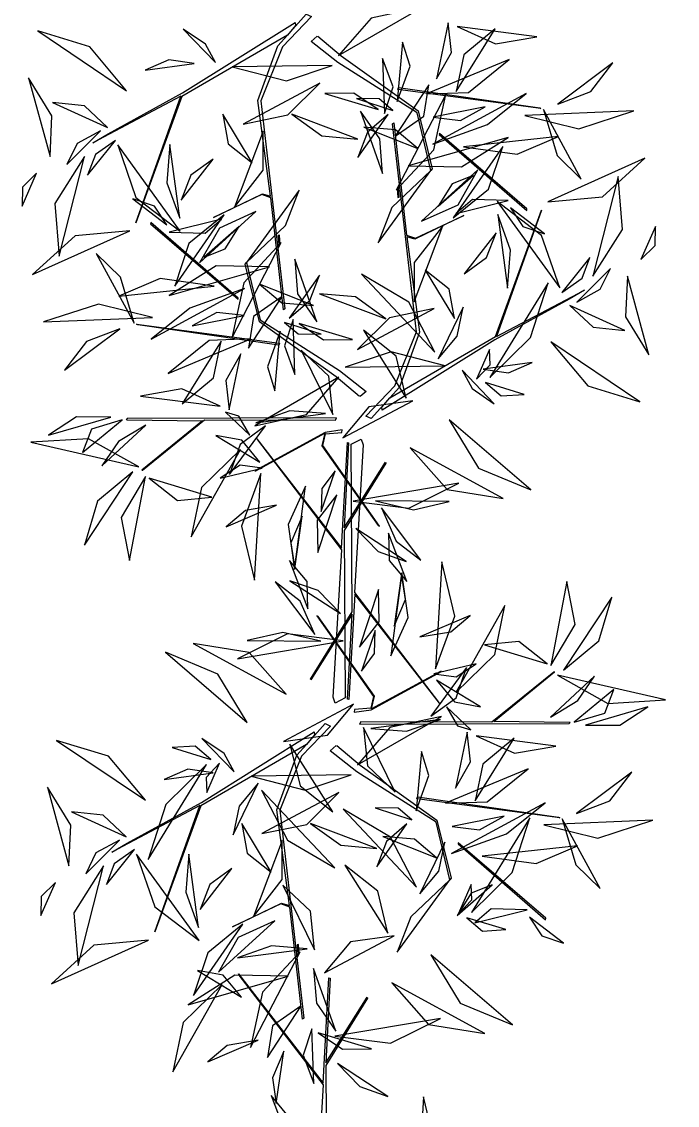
# Model space of a CAD drawing. Header units: centimetres. Extents: x 16433 to 114398, y -50094 to -12305.
# Drawn here: x 32931.3 to 33049.7, y -29656.8 to -29461.1 of the extents above; entities that cross this region are included whole.
import ezdxf

# ---------------------------------------------------------------- set-up
doc = ezdxf.new("R2010")
doc.units = ezdxf.units.CM
doc.header["$LTSCALE"] = 0.5
doc.layers.get('0').update_dxf_attribs({"linetype": 'CONTINUOUS'})
doc.layers.get('DEFPOINTS').update_dxf_attribs({"linetype": 'CONTINUOUS'})
doc.layers.add('3-BAT C-Niveau -2', color=7, linetype='CONTINUOUS')
doc.styles.add('Helvetica', font='')
doc.styles.get('Helvetica').set_extended_font_data('Helvetica')
doc.dimstyles.new('IS', dxfattribs={"dimtxt": 10.08724, "dimasz": 5.007446, "dimexe": 2, "dimexo": 10, "dimgap": 3, "dimtad": 1, "dimdec": 1, "dimtxsty": 'Helvetica', "dimblk": 'DOT', "dimblk1": 'DOT', "dimblk2": 'DOT', "dimcen": 0, "dimdle": 10, "dimazin": 0, "dimtfac": 0.8, "dimtdec": 1, "dimtix": 1, "dimtmove": 0, "dimatfit": 0, "dimldrblk": 'VW_FILLEDARROW-1', "dimfxl": 10, "dimfxlon": 1, "dimfrac": 2, "dimtolj": 1, "dimarcsym": 0})

# ---------------------------------------------------------------- blocks, each defined once
blk = doc.blocks.new('Groupe-87-1')
at = {"color": 253, "linetype": 'Continuous', "lineweight": 5, "true_color": 0xa0a0a4, "flags": 128}
blk.add_lwpolyline([(16527.1, -47491.61), (16510.56, -47510.31), (16529.45, -47507.79), (16529.44, -47508.03), (16514.21, -47510.09), (16527.28, -47515.22), (16527.12, -47515.31), (16513.78, -47510.16), (16484.11, -47515.98), (16482.84, -47514.37), (16483.82, -47513.82), (16510.27, -47510.42), (16526.91, -47491.79)], close=True, dxfattribs=at)
at = {"color": 253, "linetype": 'Continuous', "lineweight": 5, "true_color": 0xa0a0a4}
for points in [[(16524.65, -47489.06, -207.25), (16516.59, -47483.44, -205.29), (16507.52, -47483.27, -201.98), (16507.52, -47483.27, -201.98), (16524.65, -47489.06, -207.25)], [(16523.06, -47492.91, -215.21), (16526.33, -47488.96, -213.09), (16526.33, -47484.23, -210.46), (16526.33, -47484.23, -210.46), (16523.06, -47492.91, -215.21)], [(16515.97, -47497.34, -210.84), (16514.02, -47492, -209.98), (16510.47, -47489.12, -207.2), (16510.47, -47489.12, -207.2), (16515.97, -47497.34, -210.84)], [(16533.86, -47502.93, -200.44), (16533.15, -47496.51, -199.26), (16529.91, -47490.9, -200.49), (16529.91, -47490.9, -200.49), (16533.86, -47502.93, -200.44)], [(16533.93, -47504.28, -200.73), (16540.63, -47502.26, -197.34), (16544.33, -47496.48, -193.77), (16544.33, -47496.48, -193.77), (16533.93, -47504.28, -200.73)], [(16533.93, -47504.28, -200.73), (16540.63, -47502.26, -197.34), (16544.33, -47496.48, -193.77), (16544.33, -47496.48, -193.77), (16533.93, -47504.28, -200.73)], [(16498.65, -47506.38, -161.32), (16503.47, -47505.29, -161.24), (16506.59, -47501.48, -160.95), (16506.59, -47501.48, -160.95), (16498.65, -47506.38, -161.32)], [(16514.9, -47502.23, -223.21), (16509.8, -47501.13, -222.61), (16505.37, -47502.67, -220.88), (16505.37, -47502.67, -220.88), (16514.9, -47502.23, -223.21)], [(16514.9, -47502.23, -223.21), (16509.8, -47501.13, -222.61), (16505.37, -47502.67, -220.88), (16505.37, -47502.67, -220.88), (16514.9, -47502.23, -223.21)], [(16548.47, -47520.26, -204.31), (16556.46, -47513.96, -204.16), (16559.81, -47504.62, -202.67), (16559.81, -47504.62, -202.67), (16548.47, -47520.26, -204.31)], [(16539.09, -47517.97, -210.57), (16536.51, -47510.4, -206.9), (16530.13, -47506.81, -202.54), (16530.13, -47506.81, -202.54), (16539.09, -47517.97, -210.57)], [(16539.34, -47516.74, -217.22), (16546.42, -47513.56, -219.34), (16549.95, -47506.84, -221.55), (16549.95, -47506.84, -221.55), (16539.34, -47516.74, -217.22)], [(16519.26, -47510.77, -225.36), (16519.9, -47520.89, -224.7), (16525.98, -47528.93, -224), (16525.98, -47528.93, -224), (16519.26, -47510.77, -225.36)], [(16514.49, -47512.18, -228.81), (16511.17, -47516.91, -229.15), (16510.36, -47522.23, -227.32), (16510.36, -47522.23, -227.32), (16514.49, -47512.18, -228.81)], [(16530.64, -47519.12, -220.85), (16524.49, -47527.04, -221.31), (16524.77, -47537.3, -222.56), (16524.77, -47537.3, -222.56), (16530.64, -47519.12, -220.85)], [(16547.37, -47521.06, -204.62), (16552.06, -47523.68, -205.07), (16557.37, -47523.76, -204.23), (16557.37, -47523.76, -204.23), (16547.37, -47521.06, -204.62)], [(16536.94, -47525.06, -220.09), (16529.35, -47531.92, -220.53), (16527.24, -47541.94, -219.34), (16527.24, -47541.94, -219.34), (16536.94, -47525.06, -220.09)], [(16492.31, -47531.01, -179.52), (16502.29, -47532.67, -178.73), (16511.47, -47528.56, -177.91), (16511.47, -47528.56, -177.91), (16492.31, -47531.01, -179.52)], [(16545.07, -47528.59, -212.09), (16548.07, -47530.51, -209.87), (16550.75, -47529.88, -207.1), (16550.75, -47529.88, -207.1), (16545.07, -47528.59, -212.09)], [(16545.07, -47528.59, -212.09), (16548.07, -47530.51, -209.87), (16550.75, -47529.88, -207.1), (16550.75, -47529.88, -207.1), (16545.07, -47528.59, -212.09)], [(16544.73, -47530.24, -213.12), (16542.89, -47533.48, -210.71), (16543.93, -47537.54, -208.62), (16543.93, -47537.54, -208.62), (16544.73, -47530.24, -213.12)], [(16544.73, -47530.24, -213.12), (16542.89, -47533.48, -210.71), (16543.93, -47537.54, -208.62), (16543.93, -47537.54, -208.62), (16544.73, -47530.24, -213.12)], [(16545.79, -47530.89, -212.64), (16554.24, -47536.74, -211.07), (16564.58, -47538.05, -212.06), (16564.58, -47538.05, -212.06), (16545.79, -47530.89, -212.64)], [(16545.79, -47530.89, -212.64), (16554.24, -47536.74, -211.07), (16564.58, -47538.05, -212.06), (16564.58, -47538.05, -212.06), (16545.79, -47530.89, -212.64)]]:
    blk.add_polyline3d(points, dxfattribs=at)
blk = doc.blocks.new('Groupe-88-1')
at = {"color": 253, "linetype": 'Continuous', "lineweight": 5, "true_color": 0xa0a0a4, "flags": 128}
for points in [[(16699.39, -47472.42), (16693.02, -47468.26), (16682.73, -47466.25), (16646.63, -47477.48), (16646.43, -47477.3), (16665.88, -47471.26), (16666.16, -47469.55), (16660.47, -47461.74), (16666.32, -47469.64), (16666.17, -47471.15), (16682.69, -47465.72), (16693.09, -47467.39), (16695.31, -47468.77), (16680.87, -47452.07), (16656.93, -47448.18), (16680.87, -47451.88), (16669.67, -47437.86), (16671.78, -47440.27), (16681.51, -47452.08), (16697.79, -47469.69), (16697.28, -47469.88), (16695.31, -47468.77), (16699.62, -47471.36)], [(16638.84, -47451.93), (16638.95, -47451.71), (16640.37, -47477.69), (16639.98, -47477.66)], [(16646.77, -47468.87), (16646.96, -47468.87), (16657.48, -47450.78), (16657.22, -47450.82)], [(16574.16, -47499.61), (16567.8, -47495.45), (16557.51, -47493.44), (16521.41, -47504.67), (16521.21, -47504.49), (16540.66, -47498.45), (16540.93, -47496.74), (16535.25, -47488.93), (16541.1, -47496.83), (16540.95, -47498.34), (16557.47, -47492.91), (16567.87, -47494.58), (16570.09, -47495.96), (16555.65, -47479.26), (16531.71, -47475.37), (16555.64, -47479.07), (16544.45, -47465.05), (16546.56, -47467.46), (16556.28, -47479.27), (16572.57, -47496.88), (16572.06, -47497.07), (16570.09, -47495.96), (16574.39, -47498.55)], [(16622.65, -47476.9), (16606.11, -47495.59), (16625, -47493.07), (16624.99, -47493.31), (16609.76, -47495.38), (16622.83, -47500.5), (16622.67, -47500.59), (16609.33, -47495.44), (16579.66, -47501.27), (16578.39, -47499.66), (16579.37, -47499.1), (16605.82, -47495.7), (16622.46, -47477.07)], [(16627.08, -47491.74), (16626.07, -47488.79), (16616.91, -47477.62), (16616.94, -47477.8), (16625.9, -47488.75), (16623.58, -47488.65), (16611.31, -47501.31), (16611.26, -47501.57), (16623.66, -47488.83), (16625.84, -47488.89), (16626.61, -47491.75)], [(16630.32, -47495.44), (16636.69, -47499.6), (16646.98, -47501.61), (16683.08, -47490.38), (16683.28, -47490.56), (16663.83, -47496.6), (16663.55, -47498.31), (16669.24, -47506.12), (16663.39, -47498.22), (16663.54, -47496.71), (16647.02, -47502.14), (16636.62, -47500.47), (16634.4, -47499.09), (16648.84, -47515.79), (16672.78, -47519.68), (16648.84, -47515.98), (16660.04, -47530.01), (16657.93, -47527.59), (16648.2, -47515.78), (16631.92, -47498.17), (16632.43, -47497.98), (16634.4, -47499.09), (16630.1, -47496.5)], [(16690.88, -47515.93), (16690.76, -47516.16), (16689.34, -47490.18), (16689.73, -47490.2)], [(16577.41, -47503.31), (16578.42, -47506.26), (16587.58, -47517.43), (16587.54, -47517.25), (16578.59, -47506.3), (16580.9, -47506.4), (16593.18, -47493.74), (16593.23, -47493.48), (16580.83, -47506.22), (16578.65, -47506.16), (16577.88, -47503.3)], [(16581.84, -47518.15), (16598.38, -47499.46), (16579.48, -47501.98), (16579.5, -47501.74), (16594.73, -47499.67), (16581.66, -47494.55), (16581.82, -47494.46), (16595.16, -47499.61), (16624.83, -47493.78), (16626.1, -47495.39), (16625.12, -47495.95), (16598.67, -47499.35), (16582.03, -47517.98)], [(16682.94, -47499), (16682.75, -47498.99), (16672.23, -47517.08), (16672.49, -47517.04)], [(16565.65, -47543.12), (16565.54, -47543.35), (16564.12, -47517.37), (16564.5, -47517.39)], [(16557.71, -47526.19), (16557.53, -47526.18), (16547, -47544.27), (16547.27, -47544.23)]]:
    blk.add_lwpolyline(points, close=True, dxfattribs=at)
for points in [[(16621.66, -47453.16), (16624.02, -47466.64), (16613.2, -47457.52), (16613.25, -47457.66), (16624.23, -47466.95), (16628.58, -47490.21), (16629.03, -47490.34), (16621.88, -47453.17), (16621.64, -47453.05), (16621.66, -47453.12)], [(16633.57, -47493.68), (16636.31, -47488.89), (16643.46, -47473.41), (16653.25, -47468.94), (16653.6, -47469.11), (16643.85, -47473.48), (16637.55, -47489.26), (16634.74, -47494.7), (16633.62, -47493.78)], [(16696.14, -47474.18), (16693.4, -47478.97), (16686.25, -47494.45), (16676.46, -47498.92), (16676.11, -47498.75), (16685.86, -47494.38), (16692.16, -47478.61), (16694.97, -47473.16), (16696.09, -47474.08)], [(16570.92, -47501.37), (16568.18, -47506.16), (16561.03, -47521.64), (16551.24, -47526.11), (16550.89, -47525.94), (16560.63, -47521.57), (16566.94, -47505.8), (16569.74, -47500.35), (16570.87, -47501.27)], [(16582.83, -47541.89), (16580.47, -47528.41), (16591.29, -47537.53), (16591.24, -47537.39), (16580.26, -47528.1), (16575.91, -47504.84), (16575.46, -47504.71), (16582.61, -47541.88), (16582.85, -47542), (16582.83, -47541.93)]]:
    blk.add_lwpolyline(points, dxfattribs=at)
at = {"color": 253, "linetype": 'Continuous', "lineweight": 5, "true_color": 0xa0a0a4}
for points in [[(16665.76, -47430.72, -212.86), (16673.03, -47429.66, -209.91), (16678.99, -47424.25, -208.14), (16678.99, -47424.25, -208.14), (16665.76, -47430.72, -212.86)], [(16665.76, -47430.72, -212.86), (16673.03, -47429.66, -209.91), (16678.99, -47424.25, -208.14), (16678.99, -47424.25, -208.14), (16665.76, -47430.72, -212.86)], [(16680.01, -47442.08, -223.66), (16686.57, -47434.06, -222.36), (16687.64, -47424.31, -219.58), (16687.64, -47424.31, -219.58), (16680.01, -47442.08, -223.66)], [(16662.37, -47428.89, -211.21), (16659.42, -47426.83, -209.03), (16656.03, -47427.41, -206.71), (16656.03, -47427.41, -206.71), (16662.37, -47428.89, -211.21)], [(16662.37, -47428.89, -211.21), (16659.42, -47426.83, -209.03), (16656.03, -47427.41, -206.71), (16656.03, -47427.41, -206.71), (16662.37, -47428.89, -211.21)], [(16672.88, -47439.91, -232.48), (16675.94, -47435.1, -232.45), (16675.47, -47429.34, -231.83), (16675.47, -47429.34, -231.83), (16672.88, -47439.91, -232.48)], [(16655.25, -47447.34, -215.07), (16652.52, -47437.82, -213.8), (16644.25, -47431.58, -214.42), (16644.25, -47431.58, -214.42), (16655.25, -47447.34, -215.07)], [(16666.93, -47436.82, -228.35), (16657.63, -47433.15, -229.1), (16648.41, -47435.68, -232.12), (16648.41, -47435.68, -232.12), (16666.93, -47436.82, -228.35)], [(16672.06, -47438.81, -232.75), (16669, -47435.07, -233.5), (16664.95, -47433.97, -235.42), (16664.95, -47433.97, -235.42), (16672.06, -47438.81, -232.75)], [(16613.69, -47456.88, -186.41), (16617, -47447, -187.61), (16614.43, -47436.9, -186.97), (16614.43, -47436.9, -186.97), (16613.69, -47456.88, -186.41)], [(16640.67, -47454.3, -223.19), (16641.23, -47444.29, -225.59), (16636.21, -47435.12, -225.79), (16636.21, -47435.12, -225.79), (16640.67, -47454.3, -223.19)], [(16640.67, -47454.3, -223.19), (16641.23, -47444.29, -225.59), (16636.21, -47435.12, -225.79), (16636.21, -47435.12, -225.79), (16640.67, -47454.3, -223.19)], [(16670.85, -47441.78, -229.3), (16667.66, -47438.69, -228.25), (16663.72, -47437.99, -226.49), (16663.72, -47437.99, -226.49), (16670.85, -47441.78, -229.3)], [(16621.6, -47450.26, -174.84), (16620.46, -47444.14, -175.45), (16616.29, -47439.83, -176.76), (16616.29, -47439.83, -176.76), (16621.6, -47450.26, -174.84)], [(16637.56, -47448.86, -215.73), (16634.21, -47443.39, -216.78), (16628.38, -47440.45, -215.22), (16628.38, -47440.45, -215.22), (16637.56, -47448.86, -215.73)], [(16637.56, -47448.86, -215.73), (16634.21, -47443.39, -216.78), (16628.38, -47440.45, -215.22), (16628.38, -47440.45, -215.22), (16637.56, -47448.86, -215.73)], [(16639.04, -47451.21, -214.21), (16646.71, -47447.25, -211.43), (16650.1, -47442.16, -206.15), (16650.1, -47442.16, -206.15), (16639.04, -47451.21, -214.21)], [(16670.13, -47442.32, -228.97), (16661.41, -47447.32, -227.8), (16656.89, -47456.32, -227.09), (16656.89, -47456.32, -227.09), (16670.13, -47442.32, -228.97)], [(16687.12, -47453.18, -172.05), (16686.9, -47448.54, -171.7), (16684.29, -47444.7, -172.02), (16684.29, -47444.7, -172.02), (16687.12, -47453.18, -172.05)], [(16687.12, -47453.18, -172.05), (16686.9, -47448.54, -171.7), (16684.29, -47444.7, -172.02), (16684.29, -47444.7, -172.02), (16687.12, -47453.18, -172.05)], [(16621.48, -47452.33, -174.58), (16618.83, -47447.25, -172.2), (16614.33, -47446.43, -168.43), (16614.33, -47446.43, -168.43), (16621.48, -47452.33, -174.58)], [(16657.59, -47453.75, -211.6), (16660.47, -47450.94, -211.07), (16661.06, -47446.84, -211.1), (16661.06, -47446.84, -211.1), (16657.59, -47453.75, -211.6)], [(16648.31, -47464.15, -221.24), (16647.81, -47454.34, -218.96), (16643.3, -47447.62, -214.31), (16643.3, -47447.62, -214.31), (16648.31, -47464.15, -221.24)], [(16612.6, -47455.97, -186.4), (16606.22, -47450.72, -186.75), (16598.01, -47449.88, -187), (16598.01, -47449.88, -187), (16612.6, -47455.97, -186.4)], [(16621.36, -47456.74, -186.97), (16617.51, -47452.44, -187.38), (16612.63, -47450.27, -185.5), (16612.63, -47450.27, -185.5), (16621.36, -47456.74, -186.97)], [(16688.01, -47456.88, -171.59), (16690.92, -47454.49, -169.03), (16692.87, -47450.03, -167.96), (16692.87, -47450.03, -167.96), (16688.01, -47456.88, -171.59)], [(16540.54, -47457.91, -212.86), (16547.81, -47456.85, -209.91), (16553.77, -47451.44, -208.14), (16553.77, -47451.44, -208.14), (16540.54, -47457.91, -212.86)], [(16540.54, -47457.91, -212.86), (16547.81, -47456.85, -209.91), (16553.77, -47451.44, -208.14), (16553.77, -47451.44, -208.14), (16540.54, -47457.91, -212.86)], [(16554.79, -47469.27, -223.66), (16561.35, -47461.25, -222.36), (16562.41, -47451.5, -219.58), (16562.41, -47451.5, -219.58), (16554.79, -47469.27, -223.66)], [(16671.92, -47451.59, -196.26), (16665.05, -47452.31, -195.05), (16659.2, -47455.79, -196.39), (16659.2, -47455.79, -196.39), (16671.92, -47451.59, -196.26)], [(16537.14, -47456.08, -211.21), (16534.19, -47454.02, -209.03), (16530.81, -47454.6, -206.71), (16530.81, -47454.6, -206.71), (16537.14, -47456.08, -211.21)], [(16537.14, -47456.08, -211.21), (16534.19, -47454.02, -209.03), (16530.81, -47454.6, -206.71), (16530.81, -47454.6, -206.71), (16537.14, -47456.08, -211.21)], [(16656.34, -47454.39, -202.5), (16657.37, -47460.79, -200.11), (16660.42, -47463.21, -195.35), (16660.42, -47463.21, -195.35), (16656.34, -47454.39, -202.5)], [(16547.66, -47467.1, -232.48), (16550.72, -47462.29, -232.45), (16550.25, -47456.53, -231.83), (16550.25, -47456.53, -231.83), (16547.66, -47467.1, -232.48)], [(16612.2, -47458.42, -182.25), (16604.12, -47455.45, -178.08), (16596.74, -47458.36, -173.29), (16596.74, -47458.36, -173.29), (16612.2, -47458.42, -182.25)], [(16627.18, -47469.28, -200.41), (16628.96, -47461.89, -200.32), (16626.33, -47454.82, -200.54), (16626.33, -47454.82, -200.54), (16627.18, -47469.28, -200.41)], [(16648.9, -47469.67, -210.1), (16643.57, -47460.59, -209.96), (16636.77, -47454.8, -205.95), (16636.77, -47454.8, -205.95), (16648.9, -47469.67, -210.1)], [(16653.57, -47473.33, -194.97), (16651.95, -47463.83, -192.57), (16645.15, -47456.53, -191.31), (16645.15, -47456.53, -191.31), (16653.57, -47473.33, -194.97)], [(16670.8, -47459.72, -195.33), (16667.19, -47456.34, -195.1), (16662.47, -47455.46, -194.26), (16662.47, -47455.46, -194.26), (16670.8, -47459.72, -195.33)], [(16661.26, -47463.55, -201.48), (16655, -47458.25, -202.35), (16646.96, -47457.18, -201.76), (16646.96, -47457.18, -201.76), (16661.26, -47463.55, -201.48)], [(16530.03, -47474.53, -215.07), (16527.3, -47465.01, -213.8), (16519.03, -47458.77, -214.42), (16519.03, -47458.77, -214.42), (16530.03, -47474.53, -215.07)], [(16541.71, -47464.01, -228.35), (16532.41, -47460.34, -229.1), (16523.19, -47462.87, -232.12), (16523.19, -47462.87, -232.12), (16541.71, -47464.01, -228.35)], [(16612.03, -47459.12, -181.99), (16609.03, -47464.86, -181.12), (16610.76, -47470.86, -179.03), (16610.76, -47470.86, -179.03), (16612.03, -47459.12, -181.99)], [(16640.17, -47472.47, -233.25), (16638.5, -47465.09, -238.65), (16631.28, -47458.97, -241.93), (16631.28, -47458.97, -241.93), (16640.17, -47472.47, -233.25)], [(16679.1, -47459.96, -184.69), (16674.03, -47461.88, -183.17), (16671.47, -47466.8, -181.63), (16671.47, -47466.8, -181.63), (16679.1, -47459.96, -184.69)], [(16687.82, -47460.01, -176.08), (16687.15, -47470.09, -174.79), (16691.41, -47477.72, -170.69), (16691.41, -47477.72, -170.69), (16687.82, -47460.01, -176.08)], [(16546.84, -47466, -232.75), (16543.78, -47462.26, -233.5), (16539.72, -47461.16, -235.42), (16539.72, -47461.16, -235.42), (16546.84, -47466, -232.75)], [(16626.34, -47462.46, -189.87), (16632, -47467.16, -186.93), (16638.77, -47467.27, -183.27), (16638.77, -47467.27, -183.27), (16626.34, -47462.46, -189.87)], [(16644.1, -47470.51, -207.72), (16643.72, -47465.54, -206.62), (16640.52, -47461.64, -205.86), (16640.52, -47461.64, -205.86), (16644.1, -47470.51, -207.72)], [(16662.95, -47469.08, -207.16), (16658.77, -47463.15, -205.48), (16651.95, -47460.81, -203.83), (16651.95, -47460.81, -203.83), (16662.95, -47469.08, -207.16)], [(16662.95, -47469.08, -207.16), (16658.77, -47463.15, -205.48), (16651.95, -47460.81, -203.83), (16651.95, -47460.81, -203.83), (16662.95, -47469.08, -207.16)], [(16653.11, -47461.44, -218.46), (16655.26, -47464.9, -216.39), (16659.7, -47466.63, -215.43), (16659.7, -47466.63, -215.43), (16653.11, -47461.44, -218.46)], [(16677.99, -47463.87, -205.3), (16681.14, -47471.51, -204.92), (16687.85, -47476.1, -203.9), (16687.85, -47476.1, -203.9), (16677.99, -47463.87, -205.3)], [(16545.63, -47468.97, -229.3), (16542.44, -47465.88, -228.25), (16538.5, -47465.18, -226.49), (16538.5, -47465.18, -226.49), (16545.63, -47468.97, -229.3)], [(16663.01, -47465.12, -188.89), (16670.51, -47468.99, -185.79), (16677.47, -47467.68, -181.22), (16677.47, -47467.68, -181.22), (16663.01, -47465.12, -188.89)], [(16572, -47484.71, -220.09), (16579.59, -47477.85, -220.53), (16581.7, -47467.83, -219.34), (16581.7, -47467.83, -219.34), (16572, -47484.71, -220.09)], [(16544.91, -47469.51, -228.97), (16536.19, -47474.51, -227.8), (16531.67, -47483.51, -227.09), (16531.67, -47483.51, -227.09), (16544.91, -47469.51, -228.97)], [(16620.2, -47474.34, -207.25), (16612.14, -47468.72, -205.29), (16603.07, -47468.55, -201.98), (16603.07, -47468.55, -201.98), (16620.2, -47474.34, -207.25)], [(16618.61, -47478.19, -215.21), (16621.88, -47474.24, -213.09), (16621.88, -47469.51, -210.46), (16621.88, -47469.51, -210.46), (16618.61, -47478.19, -215.21)], [(16637.17, -47471.2, -229.03), (16631.97, -47469.41, -227.48), (16626.83, -47471.03, -225.66), (16626.83, -47471.03, -225.66), (16637.17, -47471.2, -229.03)], [(16658.29, -47474.59, -206.43), (16649.88, -47469.31, -204.4), (16639.63, -47469.05, -204.36), (16639.63, -47469.05, -204.36), (16658.29, -47474.59, -206.43)], [(16658.29, -47474.59, -206.43), (16649.88, -47469.31, -204.4), (16639.63, -47469.05, -204.36), (16639.63, -47469.05, -204.36), (16658.29, -47474.59, -206.43)], [(16653.6, -47469.11, -197.23), (16661.47, -47474.78, -194.28), (16668.21, -47476.05, -188.42), (16668.21, -47476.05, -188.42), (16653.6, -47469.11, -197.23)], [(16563.15, -47478.87, -212.64), (16554.7, -47473.02, -211.07), (16544.36, -47471.72, -212.06), (16544.36, -47471.72, -212.06), (16563.15, -47478.87, -212.64)], [(16563.15, -47478.87, -212.64), (16554.7, -47473.02, -211.07), (16544.36, -47471.72, -212.06), (16544.36, -47471.72, -212.06), (16563.15, -47478.87, -212.64)], [(16561.9, -47480.37, -172.05), (16561.68, -47475.73, -171.7), (16559.07, -47471.89, -172.02), (16559.07, -47471.89, -172.02), (16561.9, -47480.37, -172.05)], [(16561.9, -47480.37, -172.05), (16561.68, -47475.73, -171.7), (16559.07, -47471.89, -172.02), (16559.07, -47471.89, -172.02), (16561.9, -47480.37, -172.05)], [(16564.21, -47479.52, -213.12), (16566.05, -47476.29, -210.71), (16565.01, -47472.23, -208.62), (16565.01, -47472.23, -208.62), (16564.21, -47479.52, -213.12)], [(16564.21, -47479.52, -213.12), (16566.05, -47476.29, -210.71), (16565.01, -47472.23, -208.62), (16565.01, -47472.23, -208.62), (16564.21, -47479.52, -213.12)], [(16617.62, -47478.84, -179.83), (16617.38, -47474.8, -178.67), (16614.41, -47471.71, -177.99), (16614.41, -47471.71, -177.99), (16617.62, -47478.84, -179.83)], [(16623.02, -47475.51, -177.75), (16626.05, -47472.93, -175.38), (16626.31, -47470.44, -172.12), (16626.31, -47470.44, -172.12), (16623.02, -47475.51, -177.75)], [(16648.74, -47476.58, -194.21), (16644.21, -47472.21, -192.81), (16638.46, -47472.36, -190.06), (16638.46, -47472.36, -190.06), (16648.74, -47476.58, -194.21)], [(16648.74, -47476.58, -194.21), (16644.21, -47472.21, -192.81), (16638.46, -47472.36, -190.06), (16638.46, -47472.36, -190.06), (16648.74, -47476.58, -194.21)], [(16650.15, -47472.19, -199.77), (16647.59, -47476.76, -197.57), (16648.17, -47482.47, -196.35), (16648.17, -47482.47, -196.35), (16650.15, -47472.19, -199.77)], [(16681.43, -47472.15, -185.42), (16678.57, -47478.25, -185.31), (16679.21, -47484.72, -184.01), (16679.21, -47484.72, -184.01), (16681.43, -47472.15, -185.42)], [(16578.3, -47490.65, -220.85), (16584.45, -47482.73, -221.31), (16584.17, -47472.47, -222.56), (16584.17, -47472.47, -222.56), (16578.3, -47490.65, -220.85)], [(16625.22, -47478.01, -207.06), (16621.1, -47474.12, -208.24), (16615.4, -47473.26, -209.24), (16615.4, -47473.26, -209.24), (16625.22, -47478.01, -207.06)], [(16659.53, -47474.07, -203.84), (16659.43, -47473.85, -203.87), (16657.75, -47474.3, -202.04), (16657.85, -47474.51, -202.02), (16659.53, -47474.07, -203.84)], [(16611.52, -47482.62, -210.84), (16609.57, -47477.29, -209.98), (16606.02, -47474.4, -207.2), (16606.02, -47474.4, -207.2), (16611.52, -47482.62, -210.84)], [(16624.89, -47476.09, -178.9), (16628.6, -47484.86, -176.01), (16636.32, -47489.34, -172.29), (16636.32, -47489.34, -172.29), (16624.89, -47476.09, -178.9)], [(16624.89, -47476.09, -178.9), (16628.6, -47484.86, -176.01), (16636.32, -47489.34, -172.29), (16636.32, -47489.34, -172.29), (16624.89, -47476.09, -178.9)], [(16629.41, -47488.21, -200.44), (16628.7, -47481.8, -199.26), (16625.46, -47476.19, -200.49), (16625.46, -47476.19, -200.49), (16629.41, -47488.21, -200.44)], [(16562.78, -47484.07, -171.59), (16565.69, -47481.68, -169.03), (16567.65, -47477.22, -167.96), (16567.65, -47477.22, -167.96), (16562.78, -47484.07, -171.59)], [(16616.63, -47478.76, -179.52), (16606.65, -47477.09, -178.73), (16597.47, -47481.21, -177.91), (16597.47, -47481.21, -177.91), (16616.63, -47478.76, -179.52)], [(16642.52, -47477.43, -198.87), (16635.79, -47476.33, -195.41), (16631.78, -47478.47, -190.33), (16631.78, -47478.47, -190.33), (16642.52, -47477.43, -198.87)], [(16644.23, -47477.89, -202.35), (16642.65, -47480.71, -200.21), (16643.36, -47484.76, -199.09), (16643.36, -47484.76, -199.09), (16644.23, -47477.89, -202.35)], [(16655.78, -47477.57, -199.98), (16649.74, -47479.24, -200.36), (16645.43, -47483.62, -199.46), (16645.43, -47483.62, -199.46), (16655.78, -47477.57, -199.98)], [(16685.16, -47487.32, -183.47), (16687.24, -47482.48, -183.7), (16686.22, -47477.36, -184.07), (16686.22, -47477.36, -184.07), (16685.16, -47487.32, -183.47)], [(16685.16, -47487.32, -183.47), (16687.24, -47482.48, -183.7), (16686.22, -47477.36, -184.07), (16686.22, -47477.36, -184.07), (16685.16, -47487.32, -183.47)], [(16546.69, -47478.78, -196.26), (16539.83, -47479.5, -195.05), (16533.98, -47482.98, -196.39), (16533.98, -47482.98, -196.39), (16546.69, -47478.78, -196.26)], [(16563.87, -47481.18, -212.09), (16560.87, -47479.25, -209.87), (16558.19, -47479.89, -207.1), (16558.19, -47479.89, -207.1), (16563.87, -47481.18, -212.09)], [(16563.87, -47481.18, -212.09), (16560.87, -47479.25, -209.87), (16558.19, -47479.89, -207.1), (16558.19, -47479.89, -207.1), (16563.87, -47481.18, -212.09)], [(16645.04, -47479.29, -183.73), (16640.05, -47478.65, -181.29), (16635.36, -47481.47, -179.52), (16635.36, -47481.47, -179.52), (16645.04, -47479.29, -183.73)], [(16645.14, -47478.59, -202.12), (16648.97, -47481.63, -201.54), (16653.76, -47482.5, -202.14), (16653.76, -47482.5, -202.14), (16645.14, -47478.59, -202.12)], [(16704.82, -47491.77, -178.9), (16701.11, -47483, -176.01), (16693.39, -47478.52, -172.29), (16693.39, -47478.52, -172.29), (16704.82, -47491.77, -178.9)], [(16704.82, -47491.77, -178.9), (16701.11, -47483, -176.01), (16693.39, -47478.52, -172.29), (16693.39, -47478.52, -172.29), (16704.82, -47491.77, -178.9)], [(16589.67, -47499, -225.36), (16589.04, -47488.88, -224.7), (16582.96, -47480.84, -224), (16582.96, -47480.84, -224), (16589.67, -47499, -225.36)], [(16588.88, -47495.01, -183.78), (16589.17, -47487.98, -183.14), (16586.52, -47481.92, -184.94), (16586.52, -47481.92, -184.94), (16588.88, -47495.01, -183.78)], [(16629.48, -47489.56, -200.73), (16636.18, -47487.55, -197.34), (16639.88, -47481.76, -193.77), (16639.88, -47481.76, -193.77), (16629.48, -47489.56, -200.73)], [(16629.48, -47489.56, -200.73), (16636.18, -47487.55, -197.34), (16639.88, -47481.76, -193.77), (16639.88, -47481.76, -193.77), (16629.48, -47489.56, -200.73)], [(16644.55, -47480.54, -183.47), (16642.47, -47485.38, -183.7), (16643.49, -47490.5, -184.07), (16643.49, -47490.5, -184.07), (16644.55, -47480.54, -183.47)], [(16644.55, -47480.54, -183.47), (16642.47, -47485.38, -183.7), (16643.49, -47490.5, -184.07), (16643.49, -47490.5, -184.07), (16644.55, -47480.54, -183.47)], [(16528.35, -47500.52, -194.97), (16526.73, -47491.02, -192.57), (16519.93, -47483.72, -191.31), (16519.93, -47483.72, -191.31), (16528.35, -47500.52, -194.97)], [(16545.57, -47486.91, -195.33), (16541.97, -47483.53, -195.1), (16537.24, -47482.65, -194.26), (16537.24, -47482.65, -194.26), (16545.57, -47486.91, -195.33)], [(16648.28, -47495.71, -185.42), (16651.14, -47489.61, -185.31), (16650.5, -47483.14, -184.01), (16650.5, -47483.14, -184.01), (16648.28, -47495.71, -185.42)], [(16685.48, -47489.97, -202.35), (16687.06, -47487.15, -200.21), (16686.35, -47483.1, -199.09), (16686.35, -47483.1, -199.09), (16685.48, -47489.97, -202.35)], [(16536.04, -47490.74, -201.48), (16529.78, -47485.44, -202.35), (16521.74, -47484.37, -201.76), (16521.74, -47484.37, -201.76), (16536.04, -47490.74, -201.48)], [(16589.89, -47493.74, -176.88), (16595.31, -47490.01, -176.9), (16597.87, -47484.97, -174.04), (16597.87, -47484.97, -174.04), (16589.89, -47493.74, -176.88)], [(16615.85, -47487.13, -247.3), (16608.49, -47485.3, -244.69), (16600.73, -47487.95, -243.35), (16600.73, -47487.95, -243.35), (16615.85, -47487.13, -247.3)], [(16615.85, -47487.13, -247.3), (16608.49, -47485.3, -244.69), (16600.73, -47487.95, -243.35), (16600.73, -47487.95, -243.35), (16615.85, -47487.13, -247.3)], [(16673.93, -47490.29, -199.98), (16679.97, -47488.62, -200.36), (16684.28, -47484.24, -199.46), (16684.28, -47484.24, -199.46), (16673.93, -47490.29, -199.98)], [(16684.57, -47489.27, -202.12), (16680.74, -47486.23, -201.54), (16675.95, -47485.36, -202.14), (16675.95, -47485.36, -202.14), (16684.57, -47489.27, -202.12)], [(16679.56, -47495.67, -199.77), (16682.12, -47491.1, -197.57), (16681.54, -47485.39, -196.35), (16681.54, -47485.39, -196.35), (16679.56, -47495.67, -199.77)], [(16553.87, -47487.15, -184.69), (16548.81, -47489.07, -183.17), (16546.25, -47493.99, -181.63), (16546.25, -47493.99, -181.63), (16553.87, -47487.15, -184.69)], [(16561.57, -47488.71, -204.62), (16556.88, -47486.09, -205.07), (16551.57, -47486.01, -204.23), (16551.57, -47486.01, -204.23), (16561.57, -47488.71, -204.62)], [(16562.6, -47487.2, -176.08), (16561.93, -47497.28, -174.79), (16566.19, -47504.91, -170.69), (16566.19, -47504.91, -170.69), (16562.6, -47487.2, -176.08)], [(16594.2, -47491.66, -161.32), (16599.02, -47490.58, -161.24), (16602.14, -47486.76, -160.95), (16602.14, -47486.76, -160.95), (16594.2, -47491.66, -161.32)], [(16594.45, -47497.59, -228.81), (16597.77, -47492.86, -229.15), (16598.58, -47487.53, -227.32), (16598.58, -47487.53, -227.32), (16594.45, -47497.59, -228.81)], [(16610.45, -47487.51, -223.21), (16605.35, -47486.41, -222.61), (16600.92, -47487.95, -220.88), (16600.92, -47487.95, -220.88), (16610.45, -47487.51, -223.21)], [(16610.45, -47487.51, -223.21), (16605.35, -47486.41, -222.61), (16600.92, -47487.95, -220.88), (16600.92, -47487.95, -220.88), (16610.45, -47487.51, -223.21)], [(16684.67, -47488.57, -183.73), (16689.67, -47489.21, -181.29), (16694.35, -47486.39, -179.52), (16694.35, -47486.39, -179.52), (16684.67, -47488.57, -183.73)], [(16537.72, -47496.27, -207.16), (16533.55, -47490.34, -205.48), (16526.73, -47488, -203.83), (16526.73, -47488, -203.83), (16537.72, -47496.27, -207.16)], [(16537.72, -47496.27, -207.16), (16533.55, -47490.34, -205.48), (16526.73, -47488, -203.83), (16526.73, -47488, -203.83), (16537.72, -47496.27, -207.16)], [(16560.47, -47489.51, -204.31), (16552.48, -47495.81, -204.16), (16549.13, -47505.15, -202.67), (16549.13, -47505.15, -202.67), (16560.47, -47489.51, -204.31)], [(16644.02, -47505.54, -204.31), (16652.01, -47499.24, -204.16), (16655.36, -47489.9, -202.67), (16655.36, -47489.9, -202.67), (16644.02, -47505.54, -204.31)], [(16687.19, -47490.43, -198.87), (16693.92, -47491.54, -195.41), (16697.93, -47489.4, -190.33), (16697.93, -47489.4, -190.33), (16687.19, -47490.43, -198.87)], [(16552.77, -47491.06, -205.3), (16555.91, -47498.7, -204.92), (16562.63, -47503.29, -203.9), (16562.63, -47503.29, -203.9), (16552.77, -47491.06, -205.3)], [(16569.85, -47491.8, -210.57), (16572.43, -47499.37, -206.9), (16578.81, -47502.96, -202.54), (16578.81, -47502.96, -202.54), (16569.85, -47491.8, -210.57)], [(16615.36, -47492.95, -186.16), (16610.22, -47490.31, -185.75), (16604.49, -47491.52, -185.13), (16604.49, -47491.52, -185.13), (16615.36, -47492.95, -186.16)], [(16619.57, -47491.83, -197.01), (16615.98, -47490.06, -196.39), (16611.91, -47490.75, -196.61), (16611.91, -47490.75, -196.61), (16619.57, -47491.83, -197.01)], [(16641.89, -47507.86, -176.08), (16642.56, -47497.77, -174.79), (16638.3, -47490.14, -170.69), (16638.3, -47490.14, -170.69), (16641.89, -47507.86, -176.08)], [(16651.72, -47503.99, -205.3), (16648.57, -47496.35, -204.92), (16641.86, -47491.76, -203.9), (16641.86, -47491.76, -203.9), (16651.72, -47503.99, -205.3)], [(16676.11, -47498.75, -197.23), (16668.24, -47493.08, -194.28), (16661.5, -47491.81, -188.42), (16661.5, -47491.81, -188.42), (16676.11, -47498.75, -197.23)], [(16680.97, -47491.28, -194.21), (16685.5, -47495.65, -192.81), (16691.25, -47495.51, -190.06), (16691.25, -47495.51, -190.06), (16680.97, -47491.28, -194.21)], [(16680.97, -47491.28, -194.21), (16685.5, -47495.65, -192.81), (16691.25, -47495.51, -190.06), (16691.25, -47495.51, -190.06), (16680.97, -47491.28, -194.21)], [(16537.79, -47492.31, -188.89), (16545.29, -47496.18, -185.79), (16552.25, -47494.87, -181.22), (16552.25, -47494.87, -181.22), (16537.79, -47492.31, -188.89)], [(16569.6, -47493.02, -217.22), (16562.52, -47496.21, -219.34), (16558.99, -47502.92, -221.55), (16558.99, -47502.92, -221.55), (16569.6, -47493.02, -217.22)], [(16634.64, -47503.25, -210.57), (16632.05, -47495.68, -206.9), (16625.68, -47492.09, -202.54), (16625.68, -47492.09, -202.54), (16634.64, -47503.25, -210.57)], [(16634.89, -47502.03, -217.22), (16641.97, -47498.84, -219.34), (16645.5, -47492.13, -221.55), (16645.5, -47492.13, -221.55), (16634.89, -47502.03, -217.22)], [(16670.18, -47493.79, -203.84), (16670.28, -47494.01, -203.87), (16671.96, -47493.56, -202.04), (16671.86, -47493.35, -202.02), (16670.18, -47493.79, -203.84)], [(16671.42, -47493.27, -206.43), (16679.83, -47498.55, -204.4), (16690.08, -47498.81, -204.36), (16690.08, -47498.81, -204.36), (16671.42, -47493.27, -206.43)], [(16671.42, -47493.27, -206.43), (16679.83, -47498.55, -204.4), (16690.08, -47498.81, -204.36), (16690.08, -47498.81, -204.36), (16671.42, -47493.27, -206.43)], [(16676.14, -47494.53, -194.97), (16677.76, -47504.03, -192.57), (16684.56, -47511.33, -191.31), (16684.56, -47511.33, -191.31), (16676.14, -47494.53, -194.97)], [(16689.54, -47495.4, -233.25), (16691.21, -47502.77, -238.65), (16698.43, -47508.89, -241.93), (16698.43, -47508.89, -241.93), (16689.54, -47495.4, -233.25)], [(16533.06, -47501.78, -206.43), (16524.66, -47496.5, -204.4), (16514.41, -47496.24, -204.36), (16514.41, -47496.24, -204.36), (16533.06, -47501.78, -206.43)], [(16533.06, -47501.78, -206.43), (16524.66, -47496.5, -204.4), (16514.41, -47496.24, -204.36), (16514.41, -47496.24, -204.36), (16533.06, -47501.78, -206.43)], [(16610.04, -47497.46, -228.81), (16606.72, -47502.2, -229.15), (16605.91, -47507.52, -227.32), (16605.91, -47507.52, -227.32), (16610.04, -47497.46, -228.81)], [(16614.81, -47496.05, -225.36), (16615.45, -47506.17, -224.7), (16621.53, -47514.21, -224), (16621.53, -47514.21, -224), (16614.81, -47496.05, -225.36)], [(16685.61, -47497.35, -207.72), (16685.99, -47502.32, -206.62), (16689.19, -47506.22, -205.86), (16689.19, -47506.22, -205.86), (16685.61, -47497.35, -207.72)], [(16692.54, -47496.66, -229.03), (16697.74, -47498.45, -227.48), (16702.88, -47496.83, -225.66), (16702.88, -47496.83, -225.66), (16692.54, -47496.66, -229.03)], [(16523.52, -47503.77, -194.21), (16518.99, -47499.4, -192.81), (16513.23, -47499.55, -190.06), (16513.23, -47499.55, -190.06), (16523.52, -47503.77, -194.21)], [(16523.52, -47503.77, -194.21), (16518.99, -47499.4, -192.81), (16513.23, -47499.55, -190.06), (16513.23, -47499.55, -190.06), (16523.52, -47503.77, -194.21)], [(16556.21, -47499.34, -185.42), (16553.35, -47505.44, -185.31), (16553.99, -47511.91, -184.01), (16553.99, -47511.91, -184.01), (16556.21, -47499.34, -185.42)], [(16666.7, -47502.74, -188.89), (16659.2, -47498.87, -185.79), (16652.24, -47500.18, -181.22), (16652.24, -47500.18, -181.22), (16666.7, -47502.74, -188.89)], [(16666.76, -47498.78, -207.16), (16670.94, -47504.71, -205.48), (16677.76, -47507.05, -203.83), (16677.76, -47507.05, -203.83), (16666.76, -47498.78, -207.16)], [(16666.76, -47498.78, -207.16), (16670.94, -47504.71, -205.48), (16677.76, -47507.05, -203.83), (16677.76, -47507.05, -203.83), (16666.76, -47498.78, -207.16)], [(16680.81, -47498.19, -210.1), (16686.14, -47507.27, -209.96), (16692.94, -47513.06, -205.95), (16692.94, -47513.06, -205.95), (16680.81, -47498.19, -210.1)], [(16702.53, -47498.58, -200.41), (16700.75, -47505.97, -200.32), (16703.38, -47513.04, -200.54), (16703.38, -47513.04, -200.54), (16702.53, -47498.58, -200.41)], [(16534.31, -47501.26, -203.84), (16534.2, -47501.04, -203.87), (16532.53, -47501.49, -202.04), (16532.62, -47501.7, -202.02), (16534.31, -47501.26, -203.84)], [(16614.59, -47501.31, -176.88), (16609.18, -47505.04, -176.9), (16606.62, -47510.08, -174.04), (16606.62, -47510.08, -174.04), (16614.59, -47501.31, -176.88)], [(16615.6, -47500.04, -183.78), (16615.32, -47507.07, -183.14), (16617.97, -47513.13, -184.94), (16617.97, -47513.13, -184.94), (16615.6, -47500.04, -183.78)], [(16650.62, -47507.9, -184.69), (16655.68, -47505.98, -183.17), (16658.24, -47501.06, -181.63), (16658.24, -47501.06, -181.63), (16650.62, -47507.9, -184.69)], [(16676.6, -47506.42, -218.46), (16674.45, -47502.97, -216.39), (16670.01, -47501.23, -215.43), (16670.01, -47501.23, -215.43), (16676.6, -47506.42, -218.46)], [(16703.37, -47505.4, -189.87), (16697.71, -47500.7, -186.93), (16690.94, -47500.59, -183.27), (16690.94, -47500.59, -183.27), (16703.37, -47505.4, -189.87)], [(16584.92, -47503.23, -197.01), (16588.51, -47504.99, -196.39), (16592.58, -47504.3, -196.61), (16592.58, -47504.3, -196.61), (16584.92, -47503.23, -197.01)], [(16589.13, -47502.1, -186.16), (16594.26, -47504.74, -185.75), (16600, -47503.53, -185.13), (16600, -47503.53, -185.13), (16589.13, -47502.1, -186.16)], [(16610.29, -47503.39, -161.32), (16605.47, -47504.47, -161.24), (16602.35, -47508.29, -160.95), (16602.35, -47508.29, -160.95), (16610.29, -47503.39, -161.32)], [(16530.55, -47504.76, -199.98), (16524.52, -47506.43, -200.36), (16520.21, -47510.81, -199.46), (16520.21, -47510.81, -199.46), (16530.55, -47504.76, -199.98)], [(16575.01, -47505.49, -200.73), (16568.31, -47507.51, -197.34), (16564.61, -47513.29, -193.77), (16564.61, -47513.29, -193.77), (16575.01, -47505.49, -200.73)], [(16575.01, -47505.49, -200.73), (16568.31, -47507.51, -197.34), (16564.61, -47513.29, -193.77), (16564.61, -47513.29, -193.77), (16575.01, -47505.49, -200.73)], [(16626.19, -47504.4, -220.85), (16620.04, -47512.32, -221.31), (16620.32, -47522.58, -222.56), (16620.32, -47522.58, -222.56), (16626.19, -47504.4, -220.85)], [(16668.45, -47504.31, -201.48), (16674.71, -47509.61, -202.35), (16682.75, -47510.68, -201.76), (16682.75, -47510.68, -201.76), (16668.45, -47504.31, -201.48)], [(16673.37, -47513.47, -202.5), (16672.34, -47507.07, -200.11), (16669.29, -47504.65, -195.35), (16669.29, -47504.65, -195.35), (16673.37, -47513.47, -202.5)], [(16681.4, -47503.71, -221.24), (16681.91, -47513.52, -218.96), (16686.41, -47520.24, -214.31), (16686.41, -47520.24, -214.31), (16681.4, -47503.71, -221.24)], [(16519.82, -47506.48, -183.73), (16514.82, -47505.84, -181.29), (16510.14, -47508.66, -179.52), (16510.14, -47508.66, -179.52), (16519.82, -47506.48, -183.73)], [(16579.6, -47518.96, -178.9), (16575.89, -47510.19, -176.01), (16568.17, -47505.71, -172.29), (16568.17, -47505.71, -172.29), (16579.6, -47518.96, -178.9)], [(16579.6, -47518.96, -178.9), (16575.89, -47510.19, -176.01), (16568.17, -47505.71, -172.29), (16568.17, -47505.71, -172.29), (16579.6, -47518.96, -178.9)], [(16575.08, -47506.84, -200.44), (16575.78, -47513.25, -199.26), (16579.03, -47518.87, -200.49), (16579.03, -47518.87, -200.49), (16575.08, -47506.84, -200.44)], [(16588.64, -47507.92, -247.3), (16596, -47509.75, -244.69), (16603.76, -47507.1, -243.35), (16603.76, -47507.1, -243.35), (16588.64, -47507.92, -247.3)], [(16588.64, -47507.92, -247.3), (16596, -47509.75, -244.69), (16603.76, -47507.1, -243.35), (16603.76, -47507.1, -243.35), (16588.64, -47507.92, -247.3)], [(16594.04, -47507.54, -223.21), (16599.14, -47508.64, -222.61), (16603.57, -47507.1, -220.88), (16603.57, -47507.1, -220.88), (16594.04, -47507.54, -223.21)], [(16594.04, -47507.54, -223.21), (16599.14, -47508.64, -222.61), (16603.57, -47507.1, -220.88), (16603.57, -47507.1, -220.88), (16594.04, -47507.54, -223.21)], [(16642.92, -47506.34, -204.62), (16647.61, -47508.96, -205.07), (16652.92, -47509.04, -204.23), (16652.92, -47509.04, -204.23), (16642.92, -47506.34, -204.62)], [(16519.33, -47507.73, -183.47), (16517.25, -47512.57, -183.7), (16518.27, -47517.69, -184.07), (16518.27, -47517.69, -184.07), (16519.33, -47507.73, -183.47)], [(16519.33, -47507.73, -183.47), (16517.25, -47512.57, -183.7), (16518.27, -47517.69, -184.07), (16518.27, -47517.69, -184.07), (16519.33, -47507.73, -183.47)], [(16658.91, -47508.14, -195.33), (16662.52, -47511.52, -195.1), (16667.24, -47512.4, -194.26), (16667.24, -47512.4, -194.26), (16658.91, -47508.14, -195.33)], [(16560.25, -47517.16, -202.35), (16561.84, -47514.34, -200.21), (16561.13, -47510.29, -199.09), (16561.13, -47510.29, -199.09), (16560.25, -47517.16, -202.35)], [(16632.49, -47510.34, -220.09), (16624.9, -47517.21, -220.53), (16622.79, -47527.22, -219.34), (16622.79, -47527.22, -219.34), (16632.49, -47510.34, -220.09)], [(16641.7, -47510.98, -171.59), (16638.8, -47513.38, -169.03), (16636.84, -47517.83, -167.96), (16636.84, -47517.83, -167.96), (16641.7, -47510.98, -171.59)], [(16559.35, -47516.46, -202.12), (16555.52, -47513.42, -201.54), (16550.73, -47512.55, -202.14), (16550.73, -47512.55, -202.14), (16559.35, -47516.46, -202.12)], [(16554.34, -47522.86, -199.77), (16556.9, -47518.29, -197.57), (16556.32, -47512.58, -196.35), (16556.32, -47512.58, -196.35), (16554.34, -47522.86, -199.77)], [(16592.97, -47512.43, -210.84), (16594.92, -47517.76, -209.98), (16598.47, -47520.65, -207.2), (16598.47, -47520.65, -207.2), (16592.97, -47512.43, -210.84)], [(16657.8, -47516.27, -196.26), (16664.66, -47515.55, -195.05), (16670.51, -47512.07, -196.39), (16670.51, -47512.07, -196.39), (16657.8, -47516.27, -196.26)], [(16659.58, -47525.54, -228.97), (16668.3, -47520.54, -227.8), (16672.82, -47511.54, -227.09), (16672.82, -47511.54, -227.09), (16659.58, -47525.54, -228.97)], [(16587.85, -47516.29, -179.52), (16597.84, -47517.96, -178.73), (16607.02, -47513.84, -177.91), (16607.02, -47513.84, -177.91), (16587.85, -47516.29, -179.52)], [(16640.62, -47513.87, -212.09), (16643.62, -47515.8, -209.87), (16646.3, -47515.16, -207.1), (16646.3, -47515.16, -207.1), (16640.62, -47513.87, -212.09)], [(16640.62, -47513.87, -212.09), (16643.62, -47515.8, -209.87), (16646.3, -47515.16, -207.1), (16646.3, -47515.16, -207.1), (16640.62, -47513.87, -212.09)], [(16642.59, -47514.68, -172.05), (16642.81, -47519.32, -171.7), (16645.42, -47523.16, -172.02), (16645.42, -47523.16, -172.02), (16642.59, -47514.68, -172.05)], [(16642.59, -47514.68, -172.05), (16642.81, -47519.32, -171.7), (16645.42, -47523.16, -172.02), (16645.42, -47523.16, -172.02), (16642.59, -47514.68, -172.05)], [(16672.13, -47514.11, -211.6), (16669.24, -47516.92, -211.07), (16668.66, -47521.02, -211.1), (16668.66, -47521.02, -211.1), (16672.13, -47514.11, -211.6)], [(16689.04, -47513.57, -223.19), (16688.48, -47523.57, -225.59), (16693.5, -47532.74, -225.79), (16693.5, -47532.74, -225.79), (16689.04, -47513.57, -223.19)], [(16689.04, -47513.57, -223.19), (16688.48, -47523.57, -225.59), (16693.5, -47532.74, -225.79), (16693.5, -47532.74, -225.79), (16689.04, -47513.57, -223.19)], [(16561.97, -47517.62, -198.87), (16568.7, -47518.73, -195.41), (16572.71, -47516.59, -190.33), (16572.71, -47516.59, -190.33), (16561.97, -47517.62, -198.87)], [(16579.27, -47517.05, -207.06), (16583.39, -47520.93, -208.24), (16589.09, -47521.79, -209.24), (16589.09, -47521.79, -209.24), (16579.27, -47517.05, -207.06)], [(16585.88, -47516.86, -215.21), (16582.61, -47520.81, -213.09), (16582.61, -47525.54, -210.46), (16582.61, -47525.54, -210.46), (16585.88, -47516.86, -215.21)], [(16586.87, -47516.21, -179.83), (16587.11, -47520.25, -178.67), (16590.08, -47523.35, -177.99), (16590.08, -47523.35, -177.99), (16586.87, -47516.21, -179.83)], [(16640.28, -47515.53, -213.12), (16638.44, -47518.76, -210.71), (16639.48, -47522.82, -208.62), (16639.48, -47522.82, -208.62), (16640.28, -47515.53, -213.12)], [(16640.28, -47515.53, -213.12), (16638.44, -47518.76, -210.71), (16639.48, -47522.82, -208.62), (16639.48, -47522.82, -208.62), (16640.28, -47515.53, -213.12)], [(16641.34, -47516.18, -212.64), (16649.79, -47522.03, -211.07), (16660.13, -47523.33, -212.06), (16660.13, -47523.33, -212.06), (16641.34, -47516.18, -212.64)], [(16641.34, -47516.18, -212.64), (16649.79, -47522.03, -211.07), (16660.13, -47523.33, -212.06), (16660.13, -47523.33, -212.06), (16641.34, -47516.18, -212.64)], [(16690.67, -47516.65, -214.21), (16683, -47520.61, -211.43), (16679.61, -47525.7, -206.15), (16679.61, -47525.7, -206.15), (16690.67, -47516.65, -214.21)], [(16550.89, -47525.94, -197.23), (16543.01, -47520.27, -194.28), (16536.28, -47519, -188.42), (16536.28, -47519, -188.42), (16550.89, -47525.94, -197.23)], [(16692.15, -47519, -215.73), (16695.5, -47524.48, -216.78), (16701.33, -47527.41, -215.22), (16701.33, -47527.41, -215.22), (16692.15, -47519, -215.73)], [(16692.15, -47519, -215.73), (16695.5, -47524.48, -216.78), (16701.33, -47527.41, -215.22), (16701.33, -47527.41, -215.22), (16692.15, -47519, -215.73)], [(16581.47, -47519.54, -177.75), (16578.44, -47522.13, -175.38), (16578.18, -47524.61, -172.12), (16578.18, -47524.61, -172.12), (16581.47, -47519.54, -177.75)], [(16584.29, -47520.71, -207.25), (16592.35, -47526.33, -205.29), (16601.42, -47526.5, -201.98), (16601.42, -47526.5, -201.98), (16584.29, -47520.71, -207.25)], [(16674.46, -47520.52, -215.07), (16677.19, -47530.04, -213.8), (16685.46, -47536.28, -214.42), (16685.46, -47536.28, -214.42), (16674.46, -47520.52, -215.07)], [(16564.32, -47522.59, -233.25), (16565.98, -47529.96, -238.65), (16573.2, -47536.08, -241.93), (16573.2, -47536.08, -241.93), (16564.32, -47522.59, -233.25)], [(16560.39, -47524.54, -207.72), (16560.77, -47529.51, -206.62), (16563.97, -47533.41, -205.86), (16563.97, -47533.41, -205.86), (16560.39, -47524.54, -207.72)], [(16567.32, -47523.85, -229.03), (16572.52, -47525.64, -227.48), (16577.66, -47524.02, -225.66), (16577.66, -47524.02, -225.66), (16567.32, -47523.85, -229.03)], [(16592.46, -47535.93, -181.99), (16595.46, -47530.19, -181.12), (16593.73, -47524.19, -179.03), (16593.73, -47524.19, -179.03), (16592.46, -47535.93, -181.99)], [(16555.58, -47525.38, -210.1), (16560.92, -47534.46, -209.96), (16567.72, -47540.25, -205.95), (16567.72, -47540.25, -205.95), (16555.58, -47525.38, -210.1)], [(16577.31, -47525.77, -200.41), (16575.53, -47533.16, -200.32), (16578.16, -47540.23, -200.54), (16578.16, -47540.23, -200.54), (16577.31, -47525.77, -200.41)], [(16649.7, -47525.78, -223.66), (16643.14, -47533.8, -222.36), (16642.07, -47543.55, -219.58), (16642.07, -47543.55, -219.58), (16649.7, -47525.78, -223.66)], [(16658.86, -47526.09, -229.3), (16662.05, -47529.17, -228.25), (16665.99, -47529.87, -226.49), (16665.99, -47529.87, -226.49), (16658.86, -47526.09, -229.3)], [(16551.38, -47533.61, -218.46), (16549.23, -47530.16, -216.39), (16544.79, -47528.42, -215.43), (16544.79, -47528.42, -215.43), (16551.38, -47533.61, -218.46)], [(16578.15, -47532.59, -189.87), (16572.49, -47527.89, -186.93), (16565.72, -47527.78, -183.27), (16565.72, -47527.78, -183.27), (16578.15, -47532.59, -189.87)], [(16656.83, -47527.95, -232.48), (16653.77, -47532.76, -232.45), (16654.24, -47538.52, -231.83), (16654.24, -47538.52, -231.83), (16656.83, -47527.95, -232.48)], [(16556.18, -47530.9, -221.24), (16556.68, -47540.71, -218.96), (16561.18, -47547.43, -214.31), (16561.18, -47547.43, -214.31), (16556.18, -47530.9, -221.24)], [(16657.65, -47529.05, -232.75), (16660.71, -47532.79, -233.5), (16664.76, -47533.89, -235.42), (16664.76, -47533.89, -235.42), (16657.65, -47529.05, -232.75)], [(16548.14, -47540.66, -202.5), (16547.12, -47534.26, -200.11), (16544.07, -47531.84, -195.35), (16544.07, -47531.84, -195.35), (16548.14, -47540.66, -202.5)], [(16662.78, -47531.04, -228.35), (16672.08, -47534.71, -229.1), (16681.3, -47532.19, -232.12), (16681.3, -47532.19, -232.12), (16662.78, -47531.04, -228.35)], [(16592.29, -47536.63, -182.25), (16600.37, -47539.6, -178.08), (16607.75, -47536.69, -173.29), (16607.75, -47536.69, -173.29), (16592.29, -47536.63, -182.25)], [(16583.13, -47538.31, -186.97), (16586.98, -47542.61, -187.38), (16591.86, -47544.78, -185.5), (16591.86, -47544.78, -185.5), (16583.13, -47538.31, -186.97)], [(16590.79, -47538.18, -186.41), (16587.49, -47548.05, -187.61), (16590.06, -47558.15, -186.97), (16590.06, -47558.15, -186.97), (16590.79, -47538.18, -186.41)], [(16663.95, -47537.14, -212.86), (16656.68, -47538.2, -209.91), (16650.72, -47543.61, -208.14), (16650.72, -47543.61, -208.14), (16663.95, -47537.14, -212.86)], [(16663.95, -47537.14, -212.86), (16656.68, -47538.2, -209.91), (16650.72, -47543.61, -208.14), (16650.72, -47543.61, -208.14), (16663.95, -47537.14, -212.86)], [(16563.82, -47540.76, -223.19), (16563.26, -47550.76, -225.59), (16568.28, -47559.93, -225.79), (16568.28, -47559.93, -225.79), (16563.82, -47540.76, -223.19)], [(16563.82, -47540.76, -223.19), (16563.26, -47550.76, -225.59), (16568.28, -47559.93, -225.79), (16568.28, -47559.93, -225.79), (16563.82, -47540.76, -223.19)], [(16591.89, -47539.08, -186.4), (16598.27, -47544.33, -186.75), (16606.48, -47545.17, -187), (16606.48, -47545.17, -187), (16591.89, -47539.08, -186.4)], [(16667.34, -47538.97, -211.21), (16670.3, -47541.03, -209.03), (16673.68, -47540.46, -206.71), (16673.68, -47540.46, -206.71), (16667.34, -47538.97, -211.21)], [(16667.34, -47538.97, -211.21), (16670.3, -47541.03, -209.03), (16673.68, -47540.46, -206.71), (16673.68, -47540.46, -206.71), (16667.34, -47538.97, -211.21)], [(16546.9, -47541.3, -211.6), (16544.02, -47544.11, -211.07), (16543.43, -47548.21, -211.1), (16543.43, -47548.21, -211.1), (16546.9, -47541.3, -211.6)], [(16583.01, -47542.72, -174.58), (16585.66, -47547.8, -172.2), (16590.16, -47548.62, -168.43), (16590.16, -47548.62, -168.43), (16583.01, -47542.72, -174.58)], [(16565.45, -47543.84, -214.21), (16557.78, -47547.8, -211.43), (16554.39, -47552.89, -206.15), (16554.39, -47552.89, -206.15), (16565.45, -47543.84, -214.21)], [(16566.93, -47546.19, -215.73), (16570.28, -47551.67, -216.78), (16576.11, -47554.6, -215.22), (16576.11, -47554.6, -215.22), (16566.93, -47546.19, -215.73)], [(16566.93, -47546.19, -215.73), (16570.28, -47551.67, -216.78), (16576.11, -47554.6, -215.22), (16576.11, -47554.6, -215.22), (16566.93, -47546.19, -215.73)], [(16582.89, -47544.79, -174.84), (16584.03, -47550.91, -175.45), (16588.2, -47555.22, -176.76), (16588.2, -47555.22, -176.76), (16582.89, -47544.79, -174.84)]]:
    blk.add_polyline3d(points, dxfattribs=at)
blk = doc.blocks.new('_DOT')
at = {"color": 0, "linetype": 'ByBlock', "lineweight": -2}
blk.add_line((-0.5, 0), (-1, 0), dxfattribs=at)
at = {"color": 0, "linetype": 'ByBlock', "const_width": 0.5}
blk.add_lwpolyline([(-0.25, 0, 1), (0.25, 0, 1)], format="xyb", close=True, dxfattribs=at)
blk = doc.blocks.new('*D2452')
at = {"layer": '3-BAT C-Niveau -2', "color": 0, "linetype": 'Continuous', "lineweight": -2, "transparency": 16777216}
for p, q in [((33131.88, -28805.01), (33143.88, -28805.01)), ((33141.88, -28810.02), (33141.88, -30992.43)), ((33131.88, -30997.44), (33143.88, -30997.44))]:
    blk.add_line(p, q, dxfattribs=at)
at = {"layer": 'DEFPOINTS', "color": 0, "linetype": 'Continuous', "transparency": 16777216}
for p in [(32689.29, -28805.01), (32631.28, -30997.44), (33141.88, -30997.44)]:
    blk.add_point(p, dxfattribs=at)
at = {"layer": '3-BAT C-Niveau -2', "color": 0, "linetype": 'Continuous', "lineweight": -2, "transparency": 16777216, "xscale": 5.007446289062499, "yscale": 5.007446289062499, "zscale": 5.007446289062499}
for p, rotation in [((33141.88, -28805.01), 90), ((33141.88, -30997.44), 270)]:
    blk.add_blockref('_DOT', p, dxfattribs=dict(at, rotation=rotation))
at = {"layer": '3-BAT C-Niveau -2', "color": 0, "linetype": 'Continuous', "lineweight": 5, "transparency": 16777216, "insert": (33133.84, -29901.22), "char_height": 10.087, "attachment_point": 5, "rotation": 90, "style": 'Helvetica'}
blk.add_mtext('\\A1;2192', dxfattribs=at)
blk = doc.blocks.new('VW_FILLEDARROW-1')
at = {"color": 0, "linetype": 'Continuous', "lineweight": 5, "flags": 128}
blk.add_lwpolyline([(-1.997, 0.535), (0, 0), (-1.997, -0.535)], close=True, dxfattribs=at)
blk = doc.blocks.new('*D2470')
at = {"layer": '3-BAT C-Niveau -2', "color": 0, "linetype": 'Continuous', "lineweight": -2, "transparency": 16777216}
for p, q in [((33071.88, -29261.95), (33083.88, -29261.95)), ((33081.88, -29266.96), (33081.88, -29526.94)), ((33071.88, -29531.95), (33083.88, -29531.95))]:
    blk.add_line(p, q, dxfattribs=at)
at = {"layer": 'DEFPOINTS', "color": 0, "linetype": 'Continuous', "transparency": 16777216}
for p in [(32631.28, -29261.95), (32631.28, -29531.95), (33081.88, -29531.95)]:
    blk.add_point(p, dxfattribs=at)
at = {"layer": '3-BAT C-Niveau -2', "color": 0, "linetype": 'Continuous', "lineweight": -2, "transparency": 16777216, "xscale": 5.007446289062499, "yscale": 5.007446289062499, "zscale": 5.007446289062499}
for p, rotation in [((33081.88, -29261.95), 90), ((33081.88, -29531.95), 270)]:
    blk.add_blockref('_DOT', p, dxfattribs=dict(at, rotation=rotation))
at = {"layer": '3-BAT C-Niveau -2', "color": 0, "linetype": 'Continuous', "lineweight": 5, "transparency": 16777216, "insert": (33071.2, -29396.95), "char_height": 10.0872, "attachment_point": 5, "rotation": 90, "style": 'Helvetica'}
blk.add_mtext('\\A1;270/215', dxfattribs=at)
blk = doc.blocks.new('*D2486')
at = {"layer": '3-BAT C-Niveau -2', "color": 0, "linetype": 'Continuous', "lineweight": -2, "transparency": 16777216}
for p, q in [((33071.88, -29531.95), (33083.88, -29531.95)), ((33081.88, -29536.96), (33081.88, -29770.43)), ((33071.88, -29775.43), (33083.88, -29775.43))]:
    blk.add_line(p, q, dxfattribs=at)
at = {"layer": 'DEFPOINTS', "color": 0, "linetype": 'Continuous', "transparency": 16777216}
for p in [(32631.28, -29531.95), (32629.28, -29775.43), (33081.88, -29775.43)]:
    blk.add_point(p, dxfattribs=at)
at = {"layer": '3-BAT C-Niveau -2', "color": 0, "linetype": 'Continuous', "lineweight": -2, "transparency": 16777216, "xscale": 5.007446289062499, "yscale": 5.007446289062499, "zscale": 5.007446289062499}
for p, rotation in [((33081.88, -29531.95), 90), ((33081.88, -29775.43), 270)]:
    blk.add_blockref('_DOT', p, dxfattribs=dict(at, rotation=rotation))
at = {"layer": '3-BAT C-Niveau -2', "color": 0, "linetype": 'Continuous', "lineweight": 5, "transparency": 16777216, "insert": (33073.84, -29653.69), "char_height": 10.087, "attachment_point": 5, "rotation": 90, "style": 'Helvetica'}
blk.add_mtext('\\A1;243', dxfattribs=at)

msp = doc.modelspace()

# ---------------------------------------------------------------- block references
at = {"layer": '3-BAT C-Niveau -2', "color": 7, "rotation": 79.27640525614329}
for name in ['Groupe-88-1', 'Groupe-87-1']:
    msp.add_blockref(name, (-16766.963, -37034.655), dxfattribs=at)

# ---------------------------------------------------------------- dimensions: what is measured, and where the dimension line sits
at = {"layer": '3-BAT C-Niveau -2', "color": 7, "linetype": 'Continuous', "lineweight": 5}
for base, p1, p2, override, picture, middle in [((33141.882, -30997.435), (32689.289, -28805.012), (32631.279, -30997.435), {"dimtxt": 10.08724, "dimdec": 0, "dimpost": '<>', "dimtxsty": 'Helvetica', "dimtmove": 2}, '*D2452', (33133.839, -29901.223)), ((33081.882, -29531.95), (32631.279, -29261.95), (32631.279, -29531.95), {"dimtxt": 10.08724, "dimdec": 0, "dimpost": '<>/215', "dimtxsty": 'Helvetica', "dimtmove": 2}, '*D2470', (33071.197, -29396.95)), ((33081.882, -29775.434), (32631.279, -29531.95), (32629.279, -29775.434), {"dimtxt": 10.08724, "dimdec": 0, "dimpost": '<>', "dimtxsty": 'Helvetica', "dimtmove": 2}, '*D2486', (33073.839, -29653.692))]:
    dim = msp.add_linear_dim(base=base, p1=p1, p2=p2, angle=90, dimstyle='IS', override=override, dxfattribs=at)
    dim.commit()
    dim.dimension.update_dxf_attribs({"geometry": picture, "text_midpoint": middle})

doc.saveas('drawing.dxf')
